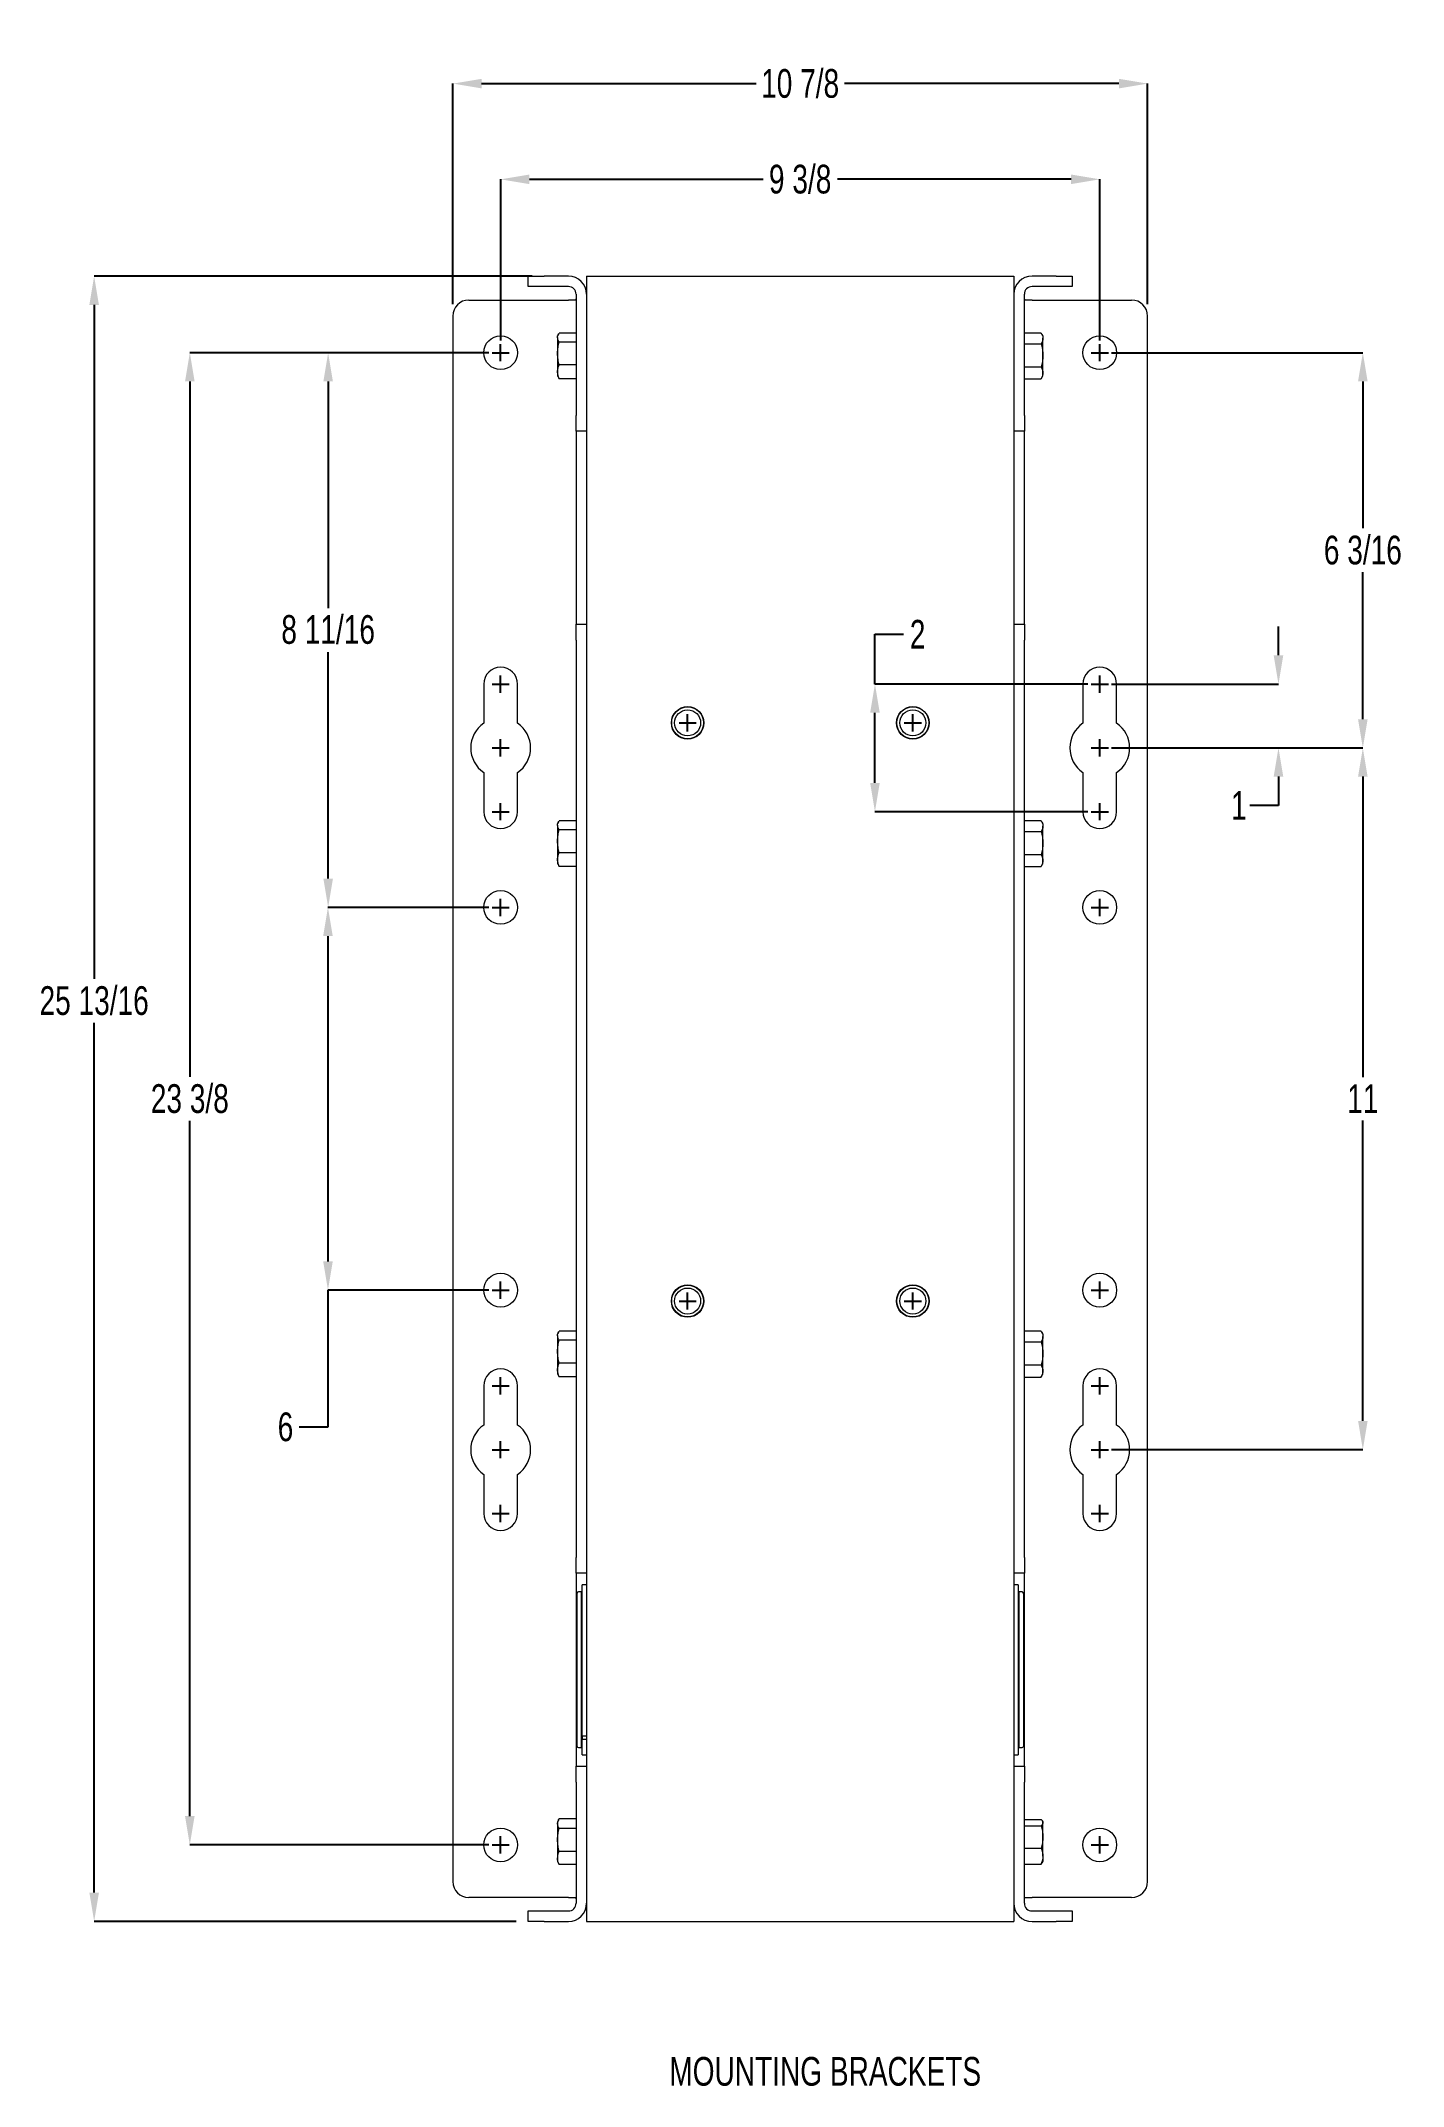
# Model space of a CAD drawing. Header units: inches. Extents: x 25.8 to 32.9, y 7.7 to 18.4.
import ezdxf

# ---------------------------------------------------------------- set-up
doc = ezdxf.new("R2010")
doc.units = ezdxf.units.IN
doc.header["$MEASUREMENT"] = 0
doc.header["$PDSIZE"] = -1
doc.layers.add('DIM', color=1, linetype='Continuous')
doc.styles.add('SLDTEXTSTYLE0', font='ARIAL.TTF', dxfattribs={"width": 0.7})
doc.dimstyles.new('SLDDIMSTYLE0', dxfattribs={"dimtxt": 0.15, "dimasz": 0.15, "dimexe": 0, "dimexo": 0.0625, "dimgap": 0.0375, "dimtad": 0, "dimtih": 1, "dimtoh": 1, "dimdec": 0, "dimlfac": 3, "dimrnd": 1e-09, "dimzin": 12, "dimdsep": 46, "dimtxsty": 'SLDTEXTSTYLE0', "dimsah": 1, "dimcen": 0.09, "dimadec": 0, "dimazin": 0, "dimtfac": 1, "dimtdec": 0, "dimtofl": 0, "dimtmove": 0, "dimatfit": 3, "dimfxl": 0, "dimtolj": 1, "dimtzin": 12, "dimarcsym": 0})
doc.dimstyles.new('SLDDIMSTYLE2', dxfattribs={"dimtxt": 0.15, "dimasz": 0.15, "dimexe": 0, "dimexo": 0.0625, "dimgap": 0.0375, "dimtad": 0, "dimtih": 1, "dimtoh": 1, "dimdec": 0, "dimlfac": 3, "dimrnd": 1e-09, "dimzin": 12, "dimdsep": 46, "dimtxsty": 'SLDTEXTSTYLE0', "dimsah": 1, "dimcen": 0.09, "dimadec": 0, "dimazin": 0, "dimtfac": 1, "dimtdec": 0, "dimtofl": 0, "dimtmove": 0, "dimatfit": 3, "dimfxl": 0, "dimtolj": 1, "dimtzin": 12, "dimarcsym": 0})

# ---------------------------------------------------------------- blocks, each defined once
blk = doc.blocks.new('*D13')
at = {"color": 0, "linetype": 'ByBlock', "lineweight": -2}
for p, q in [((27.946, 16.991), (27.946, 18.143)), ((28.096, 18.143), (29.531, 18.143)), ((31.427, 18.143), (29.992, 18.143)), ((31.577, 16.991), (31.577, 18.143))]:
    blk.add_line(p, q, dxfattribs=at)
at = {"color": 0, "linetype": 'ByBlock'}
for points in [[(27.946, 18.143), (28.096, 18.118), (28.096, 18.168)], [(31.577, 18.143), (31.427, 18.118), (31.427, 18.168)]]:
    blk.add_solid(points, dxfattribs=at)
at = {"layer": 'DEFPOINTS', "color": 0, "linetype": 'ByBlock'}
for p in [(27.946, 16.929), (31.577, 16.929)]:
    blk.add_point(p, dxfattribs=at)
at = {"color": 0, "linetype": 'ByBlock', "insert": (29.761, 18.143), "char_height": 0.15, "attachment_point": 5, "style": 'SLDTEXTSTYLE0'}
blk.add_mtext('10 7/8', dxfattribs=at)
blk = doc.blocks.new('*D14')
at = {"color": 0, "linetype": 'ByBlock', "lineweight": -2}
for p, q in [((28.196, 16.8), (28.196, 17.643)), ((28.346, 17.643), (29.567, 17.643)), ((31.177, 17.643), (29.956, 17.643)), ((31.327, 16.8), (31.327, 17.643))]:
    blk.add_line(p, q, dxfattribs=at)
at = {"color": 0, "linetype": 'ByBlock'}
for points in [[(28.196, 17.643), (28.346, 17.618), (28.346, 17.668)], [(31.327, 17.643), (31.177, 17.618), (31.177, 17.668)]]:
    blk.add_solid(points, dxfattribs=at)
at = {"layer": 'DEFPOINTS', "color": 0, "linetype": 'ByBlock'}
for p in [(28.196, 16.737), (31.327, 16.737)]:
    blk.add_point(p, dxfattribs=at)
at = {"color": 0, "linetype": 'ByBlock', "insert": (29.761, 17.643), "char_height": 0.15, "attachment_point": 5, "style": 'SLDTEXTSTYLE0'}
blk.add_mtext('9 3/8', dxfattribs=at)
blk = doc.blocks.new('*D15')
at = {"color": 0, "linetype": 'ByBlock', "lineweight": -2}
for p, q in [((28.361, 17.137), (26.071, 17.137)), ((26.071, 16.987), (26.071, 13.466)), ((26.071, 8.691), (26.071, 13.236)), ((28.277, 8.541), (26.071, 8.541))]:
    blk.add_line(p, q, dxfattribs=at)
at = {"color": 0, "linetype": 'ByBlock'}
for points in [[(26.071, 17.137), (26.096, 16.987), (26.046, 16.987)], [(26.071, 8.541), (26.096, 8.691), (26.046, 8.691)]]:
    blk.add_solid(points, dxfattribs=at)
at = {"layer": 'DEFPOINTS', "color": 0, "linetype": 'ByBlock'}
for p in [(28.423, 17.137), (28.34, 8.541)]:
    blk.add_point(p, dxfattribs=at)
at = {"color": 0, "linetype": 'ByBlock', "insert": (26.071, 13.351), "char_height": 0.15, "attachment_point": 5, "style": 'SLDTEXTSTYLE0'}
blk.add_mtext('25 13/16', dxfattribs=at)
blk = doc.blocks.new('*D16')
at = {"color": 0, "linetype": 'ByBlock', "lineweight": -2}
for p, q in [((28.133, 16.737), (26.571, 16.737)), ((26.571, 16.587), (26.571, 12.954)), ((26.571, 9.091), (26.571, 12.724)), ((28.133, 8.941), (26.571, 8.941))]:
    blk.add_line(p, q, dxfattribs=at)
at = {"color": 0, "linetype": 'ByBlock'}
for points in [[(26.571, 16.737), (26.546, 16.587), (26.596, 16.587)], [(26.571, 8.941), (26.546, 9.091), (26.596, 9.091)]]:
    blk.add_solid(points, dxfattribs=at)
at = {"layer": 'DEFPOINTS', "color": 0, "linetype": 'ByBlock'}
for p in [(28.196, 16.737), (28.196, 8.941)]:
    blk.add_point(p, dxfattribs=at)
at = {"color": 0, "linetype": 'ByBlock', "insert": (26.571, 12.839), "char_height": 0.15, "attachment_point": 5, "style": 'SLDTEXTSTYLE0'}
blk.add_mtext('23 3/8', dxfattribs=at)
blk = doc.blocks.new('*D17')
at = {"layer": 'DEFPOINTS', "color": 0}
for p in [(28.196, 16.737), (27.294, 13.839), (28.196, 13.839)]:
    blk.add_point(p, dxfattribs=at)
at = {"layer": 'DIM', "color": 0, "lineweight": -2}
for p, q in [((28.133, 16.737), (27.294, 16.737)), ((27.294, 16.587), (27.294, 15.403)), ((27.294, 13.989), (27.294, 15.173)), ((28.133, 13.839), (27.294, 13.839))]:
    blk.add_line(p, q, dxfattribs=at)
at = {"layer": 'DIM', "color": 0}
for points in [[(27.269, 16.587), (27.319, 16.587), (27.294, 16.737)], [(27.269, 13.989), (27.319, 13.989), (27.294, 13.839)]]:
    blk.add_solid(points, dxfattribs=at)
at = {"layer": 'DIM', "color": 0, "insert": (27.294, 15.366), "char_height": 0.15, "attachment_point": 2, "style": 'SLDTEXTSTYLE0'}
blk.add_mtext('\\A1;8 11/16', dxfattribs=at)
blk = doc.blocks.new('*D18')
at = {"layer": 'DEFPOINTS', "color": 0}
for p in [(28.196, 13.839), (27.293, 11.839), (28.196, 11.839)]:
    blk.add_point(p, dxfattribs=at)
at = {"layer": 'DIM', "color": 0, "lineweight": -2}
for p, q in [((28.133, 13.839), (27.293, 13.839)), ((27.293, 13.689), (27.293, 11.989)), ((28.133, 11.839), (27.293, 11.839)), ((27.293, 11.839), (27.293, 11.124)), ((27.293, 11.124), (27.143, 11.124))]:
    blk.add_line(p, q, dxfattribs=at)
at = {"layer": 'DIM', "color": 0}
for points in [[(27.268, 13.689), (27.318, 13.689), (27.293, 13.839)], [(27.268, 11.989), (27.318, 11.989), (27.293, 11.839)]]:
    blk.add_solid(points, dxfattribs=at)
at = {"layer": 'DIM', "color": 0, "insert": (27.071, 11.2), "char_height": 0.15, "attachment_point": 2, "style": 'SLDTEXTSTYLE0'}
blk.add_mtext('\\A1;6', dxfattribs=at)
blk = doc.blocks.new('*D19')
at = {"color": 0, "linetype": 'ByBlock', "lineweight": -2}
for p, q in [((31.389, 16.737), (32.702, 16.737)), ((32.702, 16.587), (32.702, 15.82)), ((32.702, 14.822), (32.702, 15.59)), ((31.389, 14.672), (32.702, 14.672))]:
    blk.add_line(p, q, dxfattribs=at)
at = {"color": 0, "linetype": 'ByBlock'}
for points in [[(32.702, 16.737), (32.677, 16.587), (32.727, 16.587)], [(32.702, 14.672), (32.677, 14.822), (32.727, 14.822)]]:
    blk.add_solid(points, dxfattribs=at)
at = {"layer": 'DEFPOINTS', "color": 0, "linetype": 'ByBlock'}
for p in [(31.327, 16.737), (31.327, 14.672)]:
    blk.add_point(p, dxfattribs=at)
at = {"color": 0, "linetype": 'ByBlock', "insert": (32.702, 15.705), "char_height": 0.15, "attachment_point": 5, "style": 'SLDTEXTSTYLE0'}
blk.add_mtext('6 3/16', dxfattribs=at)
blk = doc.blocks.new('*D20')
at = {"layer": 'DEFPOINTS', "color": 0}
for p in [(31.327, 15.006), (32.261, 15.006), (31.327, 14.672)]:
    blk.add_point(p, dxfattribs=at)
at = {"layer": 'DIM', "color": 0, "lineweight": -2}
for p, q in [((32.261, 15.156), (32.261, 15.306)), ((31.389, 15.006), (32.261, 15.006)), ((31.389, 14.672), (32.261, 14.672)), ((32.261, 14.522), (32.261, 14.372)), ((32.261, 14.372), (32.111, 14.372))]:
    blk.add_line(p, q, dxfattribs=at)
at = {"layer": 'DIM', "color": 0}
for points in [[(32.236, 15.156), (32.286, 15.156), (32.261, 15.006)], [(32.236, 14.522), (32.286, 14.522), (32.261, 14.672)]]:
    blk.add_solid(points, dxfattribs=at)
at = {"layer": 'DIM', "color": 0, "insert": (32.054, 14.447), "char_height": 0.15, "attachment_point": 2, "style": 'SLDTEXTSTYLE0'}
blk.add_mtext('\\A1;1', dxfattribs=at)
blk = doc.blocks.new('*D21')
at = {"layer": 'DEFPOINTS', "color": 0}
for p in [(31.327, 15.006), (30.152, 14.339), (31.327, 14.339)]:
    blk.add_point(p, dxfattribs=at)
at = {"layer": 'DIM', "color": 0, "lineweight": -2}
for p, q in [((30.152, 15.006), (30.152, 15.266)), ((30.152, 15.266), (30.302, 15.266)), ((31.264, 15.006), (30.152, 15.006)), ((30.152, 14.489), (30.152, 14.856)), ((31.264, 14.339), (30.152, 14.339))]:
    blk.add_line(p, q, dxfattribs=at)
at = {"layer": 'DIM', "color": 0}
for points in [[(30.127, 14.856), (30.177, 14.856), (30.152, 15.006)], [(30.127, 14.489), (30.177, 14.489), (30.152, 14.339)]]:
    blk.add_solid(points, dxfattribs=at)
at = {"layer": 'DIM', "color": 0, "insert": (30.375, 15.341), "char_height": 0.15, "attachment_point": 2, "style": 'SLDTEXTSTYLE0'}
blk.add_mtext('\\A1;2', dxfattribs=at)
blk = doc.blocks.new('*D22')
at = {"color": 0, "linetype": 'ByBlock', "lineweight": -2}
for p, q in [((31.389, 14.672), (32.702, 14.672)), ((32.702, 14.522), (32.702, 12.952)), ((32.702, 11.156), (32.702, 12.726)), ((31.389, 11.006), (32.702, 11.006))]:
    blk.add_line(p, q, dxfattribs=at)
at = {"color": 0, "linetype": 'ByBlock'}
for points in [[(32.702, 14.672), (32.677, 14.522), (32.727, 14.522)], [(32.702, 11.006), (32.677, 11.156), (32.727, 11.156)]]:
    blk.add_solid(points, dxfattribs=at)
at = {"layer": 'DEFPOINTS', "color": 0, "linetype": 'ByBlock'}
for p in [(31.327, 14.672), (31.327, 11.006)]:
    blk.add_point(p, dxfattribs=at)
at = {"color": 0, "linetype": 'ByBlock', "insert": (32.702, 12.839), "char_height": 0.15, "attachment_point": 5, "style": 'SLDTEXTSTYLE0'}
blk.add_mtext('11', dxfattribs=at)

msp = doc.modelspace()

# ---------------------------------------------------------------- linework, layer by layer
at = {"color": 7, "linetype": 'Continuous', "lineweight": 15}
for p, q in [((28.339867, 17.082367), (28.339867, 17.137167)), ((28.339867, 17.137167), (28.4232, 17.137167)), ((28.549867, 17.137167), (28.4232, 17.137167)), ((28.644667, 17.137167), (28.644667, 8.5405)), ((28.644667, 17.137167), (28.739467, 17.137167)), ((28.739467, 17.137167), (30.7832, 17.137167)), ((30.7832, 17.137167), (30.878, 17.137167)), ((30.878, 17.137167), (30.878, 8.5405)), ((31.099467, 17.137167), (30.9728, 17.137167)), ((31.099467, 17.137167), (31.1828, 17.137167)), ((31.1828, 17.137167), (31.1828, 17.082367)), ((28.029033, 17.012167), (28.549867, 17.012167)), ((28.4232, 17.082367), (28.339867, 17.082367)), ((28.549867, 17.082367), (28.4232, 17.082367)), ((28.584508, 17.012167), (28.549867, 17.012167)), ((28.589867, 17.042367), (28.589867, 16.409666)), ((30.9328, 16.409666), (30.9328, 17.042367)), ((30.9728, 17.012167), (30.938159, 17.012167)), ((31.099467, 17.082367), (30.9728, 17.082367)), ((30.9728, 17.012167), (31.493633, 17.012167)), ((31.1828, 17.082367), (31.099467, 17.082367)), ((27.9457, 16.928833), (27.9457, 8.748833)), ((31.576967, 8.748833), (31.576967, 16.928833)), ((28.492867, 16.816254), (28.492867, 16.824666)), ((28.492867, 16.816254), (28.492867, 16.73286)), ((28.589867, 16.839931), (28.50217, 16.839931)), ((28.589867, 16.792575), (28.50217, 16.792575)), ((30.9328, 16.840724), (31.020496, 16.840724)), ((30.9328, 16.783815), (31.020496, 16.783815)), ((31.0298, 16.824666), (31.0298, 16.812269)), ((31.0298, 16.723702), (31.0298, 16.812269)), ((28.492867, 16.73286), (28.492867, 16.637107)), ((28.589867, 16.673144), (28.50217, 16.673144)), ((31.0298, 16.631933), (31.0298, 16.723702)), ((28.492867, 16.637107), (28.492867, 16.616333)), ((28.589867, 16.601068), (28.50217, 16.601068)), ((30.9328, 16.66359), (31.020496, 16.66359)), ((30.9328, 16.600275), (31.020496, 16.600275)), ((31.0298, 16.616333), (31.0298, 16.631933)), ((28.589867, 16.326333), (28.589867, 16.409666)), ((30.9328, 16.409666), (30.9328, 16.326333)), ((28.644667, 16.326333), (28.589867, 16.326333)), ((28.589867, 16.326333), (28.589867, 15.318)), ((30.9328, 16.326333), (30.878, 16.326333)), ((30.9328, 15.318), (30.9328, 16.326333)), ((28.589867, 15.318), (28.644667, 15.318)), ((28.589867, 15.234666), (28.589867, 15.318)), ((30.878, 15.318), (30.9328, 15.318)), ((30.9328, 15.318), (30.9328, 15.234666)), ((28.589867, 15.234666), (28.589867, 10.443)), ((30.9328, 10.443), (30.9328, 15.234666)), ((28.107367, 15.0055), (28.107367, 14.801052)), ((28.284033, 14.801052), (28.284033, 15.0055)), ((31.238633, 15.0055), (31.238633, 14.801052)), ((31.4153, 14.801052), (31.4153, 15.0055)), ((28.107367, 14.543282), (28.107367, 14.338833)), ((28.284033, 14.338833), (28.284033, 14.543282)), ((31.238633, 14.543282), (31.238633, 14.338833)), ((31.4153, 14.338833), (31.4153, 14.543282)), ((28.492867, 14.26792), (28.492867, 14.276333)), ((28.492867, 14.26792), (28.492867, 14.184526)), ((28.589867, 14.291598), (28.50217, 14.291598)), ((28.589867, 14.244242), (28.50217, 14.244242)), ((30.9328, 14.292391), (31.020496, 14.292391)), ((30.9328, 14.235481), (31.020496, 14.235481)), ((31.0298, 14.276333), (31.0298, 14.263936)), ((31.0298, 14.175369), (31.0298, 14.263936)), ((28.492867, 14.184526), (28.492867, 14.088773)), ((28.589867, 14.124811), (28.50217, 14.124811)), ((30.9328, 14.115257), (31.020496, 14.115257)), ((31.0298, 14.083599), (31.0298, 14.175369)), ((28.492867, 14.088773), (28.492867, 14.068)), ((28.589867, 14.052735), (28.50217, 14.052735)), ((30.9328, 14.051942), (31.020496, 14.051942)), ((31.0298, 14.068), (31.0298, 14.083599)), ((28.492867, 11.601254), (28.492867, 11.609667)), ((28.492867, 11.601254), (28.492867, 11.51786)), ((28.589867, 11.624932), (28.50217, 11.624932)), ((28.589867, 11.577576), (28.50217, 11.577576)), ((30.9328, 11.625724), (31.020496, 11.625724)), ((30.9328, 11.568814), (31.020496, 11.568814)), ((31.0298, 11.609667), (31.0298, 11.597269)), ((31.0298, 11.508702), (31.0298, 11.597269)), ((28.492867, 11.51786), (28.492867, 11.422106)), ((28.589867, 11.458144), (28.50217, 11.458144)), ((30.9328, 11.44859), (31.020496, 11.44859)), ((31.0298, 11.416933), (31.0298, 11.508702)), ((28.107367, 11.338833), (28.107367, 11.134385)), ((28.284033, 11.134385), (28.284033, 11.338833)), ((28.492867, 11.422106), (28.492867, 11.401333)), ((28.589867, 11.386068), (28.50217, 11.386068)), ((30.9328, 11.385276), (31.020496, 11.385276)), ((31.0298, 11.401333), (31.0298, 11.416933)), ((31.238633, 11.338833), (31.238633, 11.134385)), ((31.4153, 11.134385), (31.4153, 11.338833)), ((28.107367, 10.876615), (28.107367, 10.672167)), ((28.284033, 10.672167), (28.284033, 10.876615)), ((31.238633, 10.876615), (31.238633, 10.672167)), ((31.4153, 10.672167), (31.4153, 10.876615)), ((28.589867, 10.359667), (28.589867, 10.443)), ((30.9328, 10.443), (30.9328, 10.359667)), ((28.644667, 10.359667), (28.589867, 10.359667)), ((28.589867, 10.359667), (28.589867, 9.351333)), ((28.619, 10.101369), (28.619, 10.262317)), ((28.622333, 9.50985), (28.622333, 10.299667)), ((30.9328, 10.359667), (30.878, 10.359667)), ((30.900333, 10.299667), (30.900333, 9.411333)), ((30.903667, 10.262317), (30.903667, 9.448683)), ((30.9328, 9.351333), (30.9328, 10.359667)), ((28.595, 10.09734), (28.595, 10.25565)), ((30.927667, 10.25565), (30.927667, 9.45535)), ((28.595, 9.45535), (28.595, 10.09734)), ((28.619, 9.448683), (28.619, 10.101369)), ((28.622333, 9.50985), (28.644667, 9.50985)), ((28.622333, 9.50985), (28.622333, 9.493733)), ((28.622333, 9.493733), (28.644667, 9.493733)), ((28.622333, 9.411333), (28.622333, 9.493733)), ((28.589867, 9.351333), (28.644667, 9.351333)), ((28.589867, 9.268), (28.589867, 9.351333)), ((30.878, 9.351333), (30.9328, 9.351333)), ((30.9328, 9.351333), (30.9328, 9.268)), ((28.589867, 9.268), (28.589867, 8.6353)), ((30.9328, 8.6353), (30.9328, 9.268)), ((28.492867, 9.061333), (28.492867, 9.051489)), ((28.492867, 9.051489), (28.492867, 8.966046)), ((28.589867, 9.07701), (28.50217, 9.07701)), ((28.589867, 9.025968), (28.50217, 9.025968)), ((30.9328, 9.073886), (31.020496, 9.073886)), ((30.9328, 9.040689), (31.020496, 9.040689)), ((31.0298, 9.057287), (31.0298, 9.061333)), ((31.0298, 8.982329), (31.0298, 9.057287)), ((31.0298, 8.882209), (31.0298, 8.982329)), ((28.492867, 8.966046), (28.492867, 8.871724)), ((28.492867, 8.871724), (28.492867, 8.853)), ((28.589867, 8.906124), (28.50217, 8.906124)), ((30.9328, 8.92397), (31.020496, 8.92397)), ((31.0298, 8.882209), (31.0298, 8.853)), ((28.589867, 8.837323), (28.50217, 8.837323)), ((30.9328, 8.840447), (31.020496, 8.840447)), ((28.549867, 8.6655), (28.029033, 8.6655)), ((28.549867, 8.6655), (28.584508, 8.6655)), ((30.938159, 8.6655), (30.9728, 8.6655)), ((31.493633, 8.6655), (30.9728, 8.6655)), ((28.339867, 8.5405), (28.339867, 8.5953)), ((28.339867, 8.5953), (28.4232, 8.5953)), ((28.4232, 8.5953), (28.549867, 8.5953)), ((30.9728, 8.5953), (31.099467, 8.5953)), ((31.099467, 8.5953), (31.1828, 8.5953)), ((31.1828, 8.5953), (31.1828, 8.5405)), ((28.4232, 8.5405), (28.339867, 8.5405)), ((28.4232, 8.5405), (28.549867, 8.5405)), ((28.644667, 8.5405), (28.739467, 8.5405)), ((28.739467, 8.5405), (30.7832, 8.5405)), ((30.7832, 8.5405), (30.878, 8.5405)), ((30.9728, 8.5405), (31.099467, 8.5405)), ((31.1828, 8.5405), (31.099467, 8.5405))]:
    msp.add_line(p, q, dxfattribs=at)
for centre, radius in [((28.1957, 16.737167), 0.088333), ((31.326967, 16.737167), 0.088333), ((29.172833, 14.803033), 0.085), ((29.172833, 14.803033), 0.083333), ((29.172833, 14.803033), 0.068067), ((30.349833, 14.803033), 0.085), ((30.349833, 14.803033), 0.083333), ((30.349833, 14.803033), 0.068067), ((28.1957, 13.838833), 0.088333), ((31.326967, 13.838833), 0.088333), ((28.1957, 11.838833), 0.088333), ((29.172833, 11.7822), 0.085), ((29.172833, 11.7822), 0.083333), ((30.349833, 11.7822), 0.085), ((30.349833, 11.7822), 0.083333), ((31.326967, 11.838833), 0.088333), ((29.172833, 11.7822), 0.068067), ((30.349833, 11.7822), 0.068067), ((28.1957, 8.9405), 0.088333), ((31.326967, 8.9405), 0.088333)]:
    msp.add_circle(centre, radius, dxfattribs=at)
for centre, radius, start, end in [((28.549867, 17.042367), 0.0948, 0, 90), ((30.9728, 17.042367), 0.0948, 90, 180), ((28.029033, 16.928833), 0.083333, 90, 180), ((28.549867, 17.042367), 0.04, 0, 90), ((30.9728, 17.042367), 0.04, 90, 180), ((31.493633, 16.928833), 0.083333, 0, 90), ((28.1957, 15.0055), 0.088333, 0, 180), ((31.326967, 15.0055), 0.088333, 0, 180), ((28.1957, 14.672167), 0.15625, 124.4254418, 235.5745582), ((28.1957, 14.672167), 0.15625, 304.4254418, 55.5745582), ((31.326967, 14.672167), 0.15625, 124.4254418, 235.5745582), ((31.326967, 14.672167), 0.15625, 304.4254418, 55.5745582), ((28.1957, 14.338833), 0.088333, 180, 0), ((31.326967, 14.338833), 0.088333, 180, 0), ((28.1957, 11.338833), 0.088333, 0, 180), ((31.326967, 11.338833), 0.088333, 0, 180), ((28.1957, 11.0055), 0.15625, 124.4254418, 235.5745582), ((28.1957, 11.0055), 0.15625, 304.4254418, 55.5745582), ((31.326967, 11.0055), 0.15625, 124.4254418, 235.5745582), ((31.326967, 11.0055), 0.15625, 304.4254418, 55.5745582), ((28.1957, 10.672167), 0.088333, 180, 0), ((31.326967, 10.672167), 0.088333, 180, 0), ((28.601667, 10.25565), 0.006667, 90, 180), ((30.921, 10.25565), 0.006667, 0, 90), ((28.601667, 9.45535), 0.006667, 180, 270), ((30.921, 9.45535), 0.006667, 270, 0), ((28.029033, 8.748833), 0.083333, 180, 270), ((31.493633, 8.748833), 0.083333, 270, 0), ((28.549867, 8.6353), 0.0948, 270, 0), ((28.549867, 8.6353), 0.04, 270, 0), ((30.9728, 8.6353), 0.0948, 180, 270), ((30.9728, 8.6353), 0.04, 180, 270)]:
    msp.add_arc(centre, radius, start, end, dxfattribs=at)
for points, knots in [([(28.589867, 17.032166), (28.58987, 17.029923), (28.589875, 17.025436), (28.589738, 17.019473), (28.588963, 17.015055), (28.587281, 17.012547), (28.585402, 17.012289), (28.584508, 17.012167)], [0, 0, 0, 0, 0.208322507, 0.416694241, 0.622785824, 0.820502544, 1, 1, 1, 1]), ([(30.938159, 17.012167), (30.93714, 17.01233), (30.935098, 17.012657), (30.933534, 17.015615), (30.932895, 17.0202), (30.932794, 17.025903), (30.932798, 17.030103), (30.9328, 17.032166)], [0, 0, 0, 0, 0.206856574, 0.414374283, 0.609683264, 0.808289444, 1, 1, 1, 1]), ([(28.492867, 16.816254), (28.492977, 16.818181), (28.493437, 16.826193), (28.498401, 16.834001), (28.50217, 16.839931)], [0, 0, 0, 0, 0.240516571, 1, 1, 1, 1]), ([(28.50217, 16.792575), (28.500954, 16.794288), (28.495474, 16.802), (28.494007, 16.810017), (28.492867, 16.816254)], [0, 0, 0, 0, 0.22201904, 1, 1, 1, 1]), ([(28.492867, 16.73286), (28.492878, 16.734275), (28.492962, 16.744994), (28.494994, 16.765204), (28.499764, 16.783396), (28.50217, 16.792575)], [0, 0, 0, 0, 0.070091922, 0.530779843, 1, 1, 1, 1]), ([(31.0298, 16.812269), (31.029789, 16.811595), (31.029705, 16.806488), (31.027673, 16.796857), (31.022903, 16.788188), (31.020496, 16.783815)], [0, 0, 0, 0, 0.070081894, 0.530778658, 1, 1, 1, 1]), ([(31.020496, 16.783815), (31.023097, 16.774052), (31.028345, 16.754348), (31.029312, 16.733979), (31.0298, 16.723702)], [0, 0, 0, 0, 0.495464391, 1, 1, 1, 1]), ([(31.021456, 16.838743), (31.023663, 16.834777), (31.028491, 16.826103), (31.02934, 16.817136), (31.0298, 16.812269)], [0, 0, 0, 0, 0.457233732, 1, 1, 1, 1]), ([(28.50217, 16.673144), (28.49957, 16.682842), (28.494322, 16.702416), (28.493355, 16.72265), (28.492867, 16.73286)], [0, 0, 0, 0, 0.495456806, 1, 1, 1, 1]), ([(28.492867, 16.637107), (28.492878, 16.637961), (28.492962, 16.644429), (28.494994, 16.656626), (28.499764, 16.667604), (28.50217, 16.673144)], [0, 0, 0, 0, 0.0700856975, 0.5307798678, 1, 1, 1, 1]), ([(31.0298, 16.723702), (31.029789, 16.722277), (31.029705, 16.711487), (31.027673, 16.691143), (31.022903, 16.67283), (31.020496, 16.66359)], [0, 0, 0, 0, 0.070091391, 0.530781193, 1, 1, 1, 1]), ([(28.50217, 16.601068), (28.49957, 16.606921), (28.494322, 16.618734), (28.493355, 16.630945), (28.492867, 16.637107)], [0, 0, 0, 0, 0.495458298, 1, 1, 1, 1]), ([(28.498361, 16.607353), (28.498469, 16.606974), (28.499081, 16.60483), (28.500775, 16.602767), (28.50217, 16.601068)], [0, 0, 0, 0, 0.176453318, 1, 1, 1, 1]), ([(31.020496, 16.66359), (31.024266, 16.655661), (31.02923, 16.645221), (31.029689, 16.634509), (31.0298, 16.631933)], [0, 0, 0, 0, 0.7594880264, 1, 1, 1, 1]), ([(31.0298, 16.631933), (31.028659, 16.623594), (31.027193, 16.612875), (31.021713, 16.602564), (31.020496, 16.600275)], [0, 0, 0, 0, 0.777983413, 1, 1, 1, 1]), ([(28.492867, 14.26792), (28.492977, 14.269847), (28.493437, 14.27786), (28.498401, 14.285668), (28.50217, 14.291598)], [0, 0, 0, 0, 0.240517369, 1, 1, 1, 1]), ([(28.50217, 14.244242), (28.500954, 14.245954), (28.495474, 14.253666), (28.494007, 14.261683), (28.492867, 14.26792)], [0, 0, 0, 0, 0.222018947, 1, 1, 1, 1]), ([(28.492867, 14.184526), (28.492878, 14.185942), (28.492962, 14.196661), (28.494994, 14.216871), (28.499764, 14.235063), (28.50217, 14.244242)], [0, 0, 0, 0, 0.070085741, 0.530786278, 1, 1, 1, 1]), ([(31.0298, 14.263936), (31.029789, 14.263262), (31.029705, 14.258153), (31.027673, 14.248524), (31.022903, 14.239855), (31.020496, 14.235481)], [0, 0, 0, 0, 0.070084807, 0.530782226, 1, 1, 1, 1]), ([(31.020496, 14.235481), (31.023097, 14.225718), (31.028345, 14.206015), (31.029312, 14.185646), (31.0298, 14.175369)], [0, 0, 0, 0, 0.495461289, 1, 1, 1, 1]), ([(31.021456, 14.29041), (31.023663, 14.286444), (31.028491, 14.27777), (31.02934, 14.268803), (31.0298, 14.263936)], [0, 0, 0, 0, 0.457238544, 1, 1, 1, 1]), ([(28.50217, 14.124811), (28.49957, 14.134509), (28.494322, 14.154083), (28.493355, 14.174317), (28.492867, 14.184526)], [0, 0, 0, 0, 0.495456806, 1, 1, 1, 1]), ([(28.492867, 14.088773), (28.492878, 14.089627), (28.492962, 14.096096), (28.494994, 14.108293), (28.499764, 14.119271), (28.50217, 14.124811)], [0, 0, 0, 0, 0.070084149, 0.530780396, 1, 1, 1, 1]), ([(31.0298, 14.175369), (31.029789, 14.173944), (31.029705, 14.163154), (31.027673, 14.142809), (31.022903, 14.124497), (31.020496, 14.115257)], [0, 0, 0, 0, 0.070091382, 0.530787496, 1, 1, 1, 1]), ([(31.020496, 14.115257), (31.024266, 14.107328), (31.02923, 14.096889), (31.029689, 14.086176), (31.0298, 14.083599)], [0, 0, 0, 0, 0.759486499, 1, 1, 1, 1]), ([(28.50217, 14.052735), (28.49957, 14.058588), (28.494322, 14.0704), (28.493355, 14.082612), (28.492867, 14.088773)], [0, 0, 0, 0, 0.495455776, 1, 1, 1, 1]), ([(28.498361, 14.05902), (28.498469, 14.058641), (28.499081, 14.056496), (28.500775, 14.054434), (28.50217, 14.052735)], [0, 0, 0, 0, 0.176458106, 1, 1, 1, 1]), ([(31.0298, 14.083599), (31.028659, 14.075261), (31.027193, 14.064542), (31.021713, 14.054231), (31.020496, 14.051942)], [0, 0, 0, 0, 0.777979684, 1, 1, 1, 1]), ([(28.492867, 11.601254), (28.492977, 11.603181), (28.493437, 11.611193), (28.498401, 11.619001), (28.50217, 11.624932)], [0, 0, 0, 0, 0.240514856, 1, 1, 1, 1]), ([(28.50217, 11.577576), (28.500954, 11.579288), (28.495474, 11.587), (28.494007, 11.595017), (28.492867, 11.601254)], [0, 0, 0, 0, 0.222017719, 1, 1, 1, 1]), ([(28.492867, 11.51786), (28.492878, 11.519275), (28.492962, 11.529994), (28.494994, 11.550205), (28.499764, 11.568396), (28.50217, 11.577576)], [0, 0, 0, 0, 0.070085528, 0.530781502, 1, 1, 1, 1]), ([(31.0298, 11.597269), (31.029789, 11.596595), (31.029705, 11.591487), (31.027673, 11.581857), (31.022903, 11.573188), (31.020496, 11.568814)], [0, 0, 0, 0, 0.070083397, 0.530781515, 1, 1, 1, 1]), ([(31.020496, 11.568814), (31.023097, 11.559052), (31.028345, 11.539348), (31.029312, 11.518979), (31.0298, 11.508702)], [0, 0, 0, 0, 0.495456549, 1, 1, 1, 1]), ([(31.021456, 11.623743), (31.023663, 11.619777), (31.028491, 11.611103), (31.02934, 11.602136), (31.0298, 11.597269)], [0, 0, 0, 0, 0.457236937, 1, 1, 1, 1]), ([(28.50217, 11.458144), (28.49957, 11.467842), (28.494322, 11.487416), (28.493355, 11.507651), (28.492867, 11.51786)], [0, 0, 0, 0, 0.495456806, 1, 1, 1, 1]), ([(28.492867, 11.422106), (28.492878, 11.42296), (28.492962, 11.429429), (28.494994, 11.441626), (28.499764, 11.452604), (28.50217, 11.458144)], [0, 0, 0, 0, 0.070084149, 0.530780396, 1, 1, 1, 1]), ([(31.0298, 11.508702), (31.029789, 11.507277), (31.029705, 11.496487), (31.027673, 11.476143), (31.022903, 11.45783), (31.020496, 11.44859)], [0, 0, 0, 0, 0.0700849877, 0.5307811782, 1, 1, 1, 1]), ([(31.020496, 11.44859), (31.024266, 11.440661), (31.02923, 11.430222), (31.029689, 11.419509), (31.0298, 11.416933)], [0, 0, 0, 0, 0.759484421, 1, 1, 1, 1]), ([(28.50217, 11.386068), (28.49957, 11.391921), (28.494322, 11.403734), (28.493355, 11.415945), (28.492867, 11.422106)], [0, 0, 0, 0, 0.49545672, 1, 1, 1, 1]), ([(28.498361, 11.392353), (28.498469, 11.391974), (28.499081, 11.389829), (28.500775, 11.387767), (28.50217, 11.386068)], [0, 0, 0, 0, 0.176453476, 1, 1, 1, 1]), ([(31.0298, 11.416933), (31.028659, 11.408594), (31.027193, 11.397875), (31.021713, 11.387565), (31.020496, 11.385276)], [0, 0, 0, 0, 0.777982597, 1, 1, 1, 1]), ([(28.492867, 9.051489), (28.492878, 9.052094), (28.492962, 9.056675), (28.494994, 9.065312), (28.499764, 9.073087), (28.50217, 9.07701)], [0, 0, 0, 0, 0.070086114, 0.530781442, 1, 1, 1, 1]), ([(28.50217, 9.025968), (28.49957, 9.030113), (28.494322, 9.038478), (28.493355, 9.047126), (28.492867, 9.051489)], [0, 0, 0, 0, 0.495457978, 1, 1, 1, 1]), ([(28.492867, 8.966046), (28.492878, 8.967466), (28.492962, 8.978222), (28.494994, 8.998502), (28.499764, 9.016757), (28.50217, 9.025968)], [0, 0, 0, 0, 0.070086043, 0.530782232, 1, 1, 1, 1]), ([(31.020496, 9.073886), (31.023097, 9.07119), (31.028345, 9.06575), (31.029312, 9.060125), (31.0298, 9.057287)], [0, 0, 0, 0, 0.495458476, 1, 1, 1, 1]), ([(31.0298, 9.057287), (31.029789, 9.056894), (31.029705, 9.053915), (31.027673, 9.048297), (31.022903, 9.04324), (31.020496, 9.040689)], [0, 0, 0, 0, 0.070085195, 0.530781676, 1, 1, 1, 1]), ([(31.020496, 9.040689), (31.023097, 9.031211), (31.028345, 9.012082), (31.029312, 8.992307), (31.0298, 8.982329)], [0, 0, 0, 0, 0.49545823, 1, 1, 1, 1]), ([(31.0298, 8.982329), (31.029789, 8.980946), (31.029705, 8.970471), (31.027673, 8.950719), (31.022903, 8.932941), (31.020496, 8.92397)], [0, 0, 0, 0, 0.070085566, 0.530781722, 1, 1, 1, 1]), ([(28.50217, 8.906124), (28.49957, 8.915856), (28.494322, 8.935497), (28.493355, 8.955802), (28.492867, 8.966046)], [0, 0, 0, 0, 0.4954581891, 1, 1, 1, 1]), ([(28.492867, 8.871724), (28.494007, 8.880785), (28.495474, 8.892433), (28.500954, 8.903637), (28.50217, 8.906124)], [0, 0, 0, 0, 0.777981644, 1, 1, 1, 1]), ([(28.50217, 8.837323), (28.498401, 8.845939), (28.493437, 8.857283), (28.492977, 8.868924), (28.492867, 8.871724)], [0, 0, 0, 0, 0.759483204, 1, 1, 1, 1]), ([(31.020496, 8.92397), (31.021713, 8.92095), (31.027193, 8.907349), (31.028659, 8.893209), (31.0298, 8.882209)], [0, 0, 0, 0, 0.222018971, 1, 1, 1, 1]), ([(31.0298, 8.882209), (31.029689, 8.87881), (31.02923, 8.864678), (31.024266, 8.850906), (31.020496, 8.840447)], [0, 0, 0, 0, 0.240515612, 1, 1, 1, 1]), ([(31.020496, 8.840447), (31.023436, 8.843129), (31.02645, 8.845878), (31.027289, 8.84872), (31.02731, 8.84879)], [0, 0, 0, 0, 0.975349774, 1, 1, 1, 1]), ([(28.584508, 8.6655), (28.585527, 8.665337), (28.587569, 8.665011), (28.589133, 8.662051), (28.589771, 8.657466), (28.589873, 8.651763), (28.589869, 8.647563), (28.589867, 8.6455)], [0, 0, 0, 0, 0.206854474, 0.414380096, 0.609678881, 0.808283304, 1, 1, 1, 1]), ([(30.9328, 8.6455), (30.932797, 8.647743), (30.932791, 8.652231), (30.932929, 8.658194), (30.933704, 8.662612), (30.935385, 8.66512), (30.937265, 8.665377), (30.938159, 8.6655)], [0, 0, 0, 0, 0.208320166, 0.416694961, 0.622787237, 0.820503915, 1, 1, 1, 1])]:
    msp.add_open_spline(points, degree=3, knots=knots, dxfattribs=at)
for points in [[(28.498151, 16.833819), (28.492867, 16.824666)], [(31.0298, 16.824666), (31.021619, 16.838837)], [(28.492867, 16.616333), (28.498151, 16.607181)], [(31.020496, 16.600275), (31.021456, 16.602257)], [(31.021619, 16.602163), (31.0298, 16.616333)], [(28.498151, 14.285485), (28.492867, 14.276333)], [(31.0298, 14.276333), (31.021619, 14.290504)], [(28.492867, 14.068), (28.498151, 14.058848)], [(31.020496, 14.051942), (31.021456, 14.053924)], [(31.021619, 14.05383), (31.0298, 14.068)], [(28.498151, 11.618819), (28.492867, 11.609667)], [(31.0298, 11.609667), (31.021619, 11.623837)], [(28.492867, 11.401333), (28.498151, 11.392181)], [(31.020496, 11.385276), (31.021456, 11.387257)], [(31.021619, 11.387163), (31.0298, 11.401333)], [(28.619, 10.262317), (28.601667, 10.262317)], [(28.622333, 10.258983), (28.619, 10.262317)], [(28.644667, 10.299667), (28.622333, 10.299667)], [(30.900333, 10.299667), (30.878, 10.299667)], [(30.903667, 10.262317), (30.900333, 10.258983)], [(30.921, 10.262317), (30.903667, 10.262317)], [(28.601667, 9.448683), (28.619, 9.448683)], [(28.619, 9.448683), (28.622333, 9.452017)], [(28.622333, 9.411333), (28.644667, 9.411333)], [(30.878, 9.411333), (30.900333, 9.411333)], [(30.900333, 9.452017), (30.903667, 9.448683)], [(30.903667, 9.448683), (30.921, 9.448683)], [(28.499243, 9.072377), (28.492867, 9.061333)], [(31.0298, 9.061333), (31.027354, 9.065569)], [(28.492867, 8.853), (28.499243, 8.841956)], [(28.499538, 8.842126), (28.50217, 8.837323)], [(31.027354, 8.848764), (31.0298, 8.853)]]:
    msp.add_open_spline(points, degree=1, dxfattribs=at)
at = {"layer": 'DIM'}
for p, q in [((28.1957, 16.692167), (28.1957, 16.782167)), ((31.326967, 16.692167), (31.326967, 16.782167)), ((31.326967, 16.692167), (31.326967, 16.782167)), ((28.1507, 16.737167), (28.2407, 16.737167)), ((31.281967, 16.737167), (31.371967, 16.737167)), ((31.281967, 16.737167), (31.371967, 16.737167)), ((28.1507, 15.0055), (28.2407, 15.0055)), ((28.1957, 14.9605), (28.1957, 15.0505)), ((31.281967, 15.0055), (31.371967, 15.0055)), ((31.326967, 14.9605), (31.326967, 15.0505)), ((29.127833, 14.803033), (29.217833, 14.803033)), ((29.172833, 14.758033), (29.172833, 14.848033)), ((30.304833, 14.803033), (30.394833, 14.803033)), ((30.349833, 14.758033), (30.349833, 14.848033)), ((28.1507, 14.672167), (28.2407, 14.672167)), ((28.1957, 14.627167), (28.1957, 14.717167)), ((31.281967, 14.672167), (31.371967, 14.672167)), ((31.326967, 14.627167), (31.326967, 14.717167)), ((28.1507, 14.338833), (28.2407, 14.338833)), ((28.1957, 14.293833), (28.1957, 14.383833)), ((31.281967, 14.338833), (31.371967, 14.338833)), ((31.326967, 14.293833), (31.326967, 14.383833)), ((28.1507, 13.838833), (28.2407, 13.838833)), ((28.1957, 13.793833), (28.1957, 13.883833)), ((31.281967, 13.838833), (31.371967, 13.838833)), ((31.326967, 13.793833), (31.326967, 13.883833)), ((28.1957, 11.793833), (28.1957, 11.883833)), ((31.326967, 11.793833), (31.326967, 11.883833)), ((28.1507, 11.838833), (28.2407, 11.838833)), ((29.127833, 11.7822), (29.217833, 11.7822)), ((29.172833, 11.7372), (29.172833, 11.8272)), ((30.304833, 11.7822), (30.394833, 11.7822)), ((30.349833, 11.7372), (30.349833, 11.8272)), ((31.281967, 11.838833), (31.371967, 11.838833)), ((28.1507, 11.338833), (28.2407, 11.338833)), ((28.1957, 11.293833), (28.1957, 11.383833)), ((31.281967, 11.338833), (31.371967, 11.338833)), ((31.326967, 11.293833), (31.326967, 11.383833)), ((28.1957, 10.9605), (28.1957, 11.0505)), ((31.326967, 10.9605), (31.326967, 11.0505)), ((28.1507, 11.0055), (28.2407, 11.0055)), ((31.281967, 11.0055), (31.371967, 11.0055)), ((28.1957, 10.627167), (28.1957, 10.717167)), ((31.326967, 10.627167), (31.326967, 10.717167)), ((28.1507, 10.672167), (28.2407, 10.672167)), ((31.281967, 10.672167), (31.371967, 10.672167)), ((28.1957, 8.8955), (28.1957, 8.9855)), ((31.326967, 8.8955), (31.326967, 8.9855)), ((28.1507, 8.9405), (28.2407, 8.9405)), ((31.281967, 8.9405), (31.371967, 8.9405))]:
    msp.add_line(p, q, dxfattribs=at)

# ---------------------------------------------------------------- texts
at = {"layer": 'DIM', "insert": (29.077251, 7.832485), "char_height": 0.15, "attachment_point": 1, "style": 'SLDTEXTSTYLE0'}
msp.add_mtext('MOUNTING BRACKETS', dxfattribs=at)

# ---------------------------------------------------------------- dimensions: what is measured, and where the dimension line sits
at = {"layer": 'DIM'}
for base, p1, p2, angle, picture, middle in [((31.576967, 18.1425), (27.9457, 16.928833), (31.576967, 16.928833), 0, '*D13', (29.761333, 18.1425)), ((26.0707, 17.137167), (28.339867, 8.5405), (28.4232, 17.137167), 90, '*D15', (26.0707, 13.351228)), ((26.5707, 8.9405), (28.1957, 16.737167), (28.1957, 8.9405), 90, '*D16', (26.5707, 12.838833)), ((27.294394, 13.838833), (28.1957, 16.737167), (28.1957, 13.838833), 90, '*D17', (27.294394, 15.288)), ((32.701967, 14.672167), (31.326967, 16.737167), (31.326967, 14.672167), 90, '*D19', (32.701967, 15.704667)), ((32.701967, 11.0055), (31.326967, 14.672167), (31.326967, 11.0055), 90, '*D22', (32.701967, 12.838833))]:
    dim = msp.add_linear_dim(base=base, p1=p1, p2=p2, angle=angle, dimstyle='SLDDIMSTYLE0', override={"dimdec": 4, "dimlunit": 5, "dimfrac": 2}, dxfattribs=at)
    dim.commit()
    dim.dimension.update_dxf_attribs({"geometry": picture, "text_midpoint": middle})
dim = msp.add_linear_dim(base=(31.326967, 17.6425), p1=(28.1957, 16.737167), p2=(31.326967, 16.737167), dimstyle='SLDDIMSTYLE0', override={"dimdec": 4, "dimlunit": 5, "dimfrac": 2}, dxfattribs=at)
dim.commit()
dim.dimension.update_dxf_attribs({"geometry": '*D14', "text_midpoint": (29.761333, 17.6425)})
for base, p1, p2, dimstyle, picture, middle in [((30.152313, 14.338833), (31.326967, 15.0055), (31.326967, 14.338833), 'SLDDIMSTYLE2', '*D21', (30.374586, 15.265662)), ((32.261116, 15.0055), (31.326967, 14.672167), (31.326967, 15.0055), 'SLDDIMSTYLE2', '*D20', (32.054277, 14.372167)), ((27.292866, 11.838833), (28.1957, 13.838833), (28.1957, 11.838833), 'SLDDIMSTYLE0', '*D18', (27.0707, 11.123844))]:
    dim = msp.add_linear_dim(base=base, p1=p1, p2=p2, angle=90, dimstyle=dimstyle, override={"dimdec": 4, "dimlunit": 5, "dimfrac": 2}, dxfattribs=at)
    dim.commit()
    dim.dimension.update_dxf_attribs({"geometry": picture, "text_midpoint": middle, "dimtype": 160})

doc.saveas('drawing.dxf')
